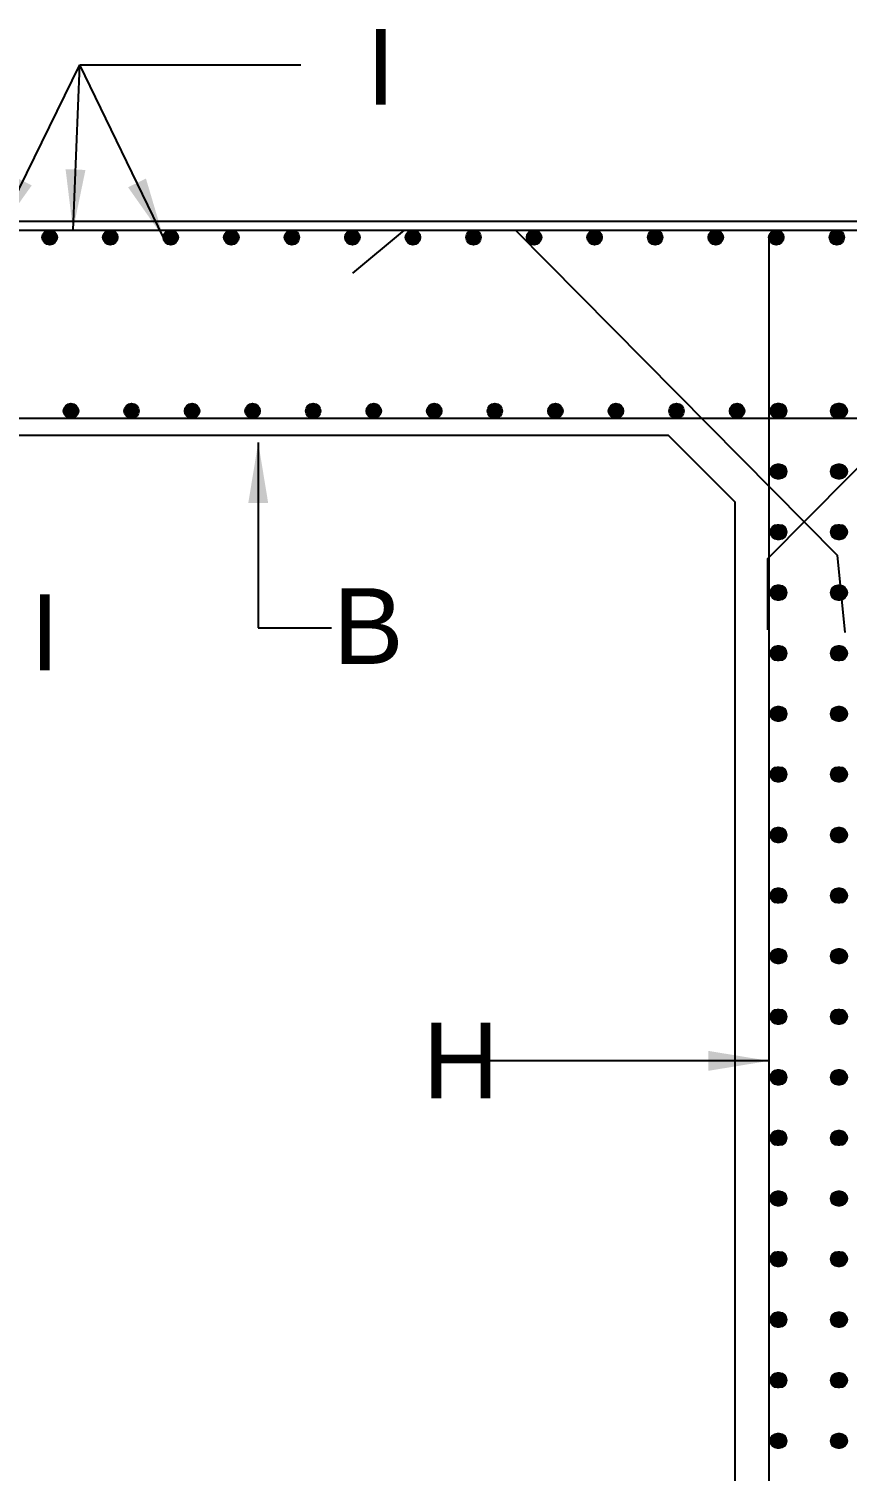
# Model space of a CAD drawing. Header units: millimetres. Extents: x 5124 to 2430164, y 2311 to 45642708.
# Drawn here: x 2341751 to 2344454, y 45621821 to 45626582 of the extents above; entities that cross this region are included whole.
import ezdxf

# ---------------------------------------------------------------- set-up
doc = ezdxf.new("R2010")
doc.units = ezdxf.units.MM
doc.header["$MEASUREMENT"] = 0
doc.layers.add('DRAWING', color=7, linetype='Continuous')
doc.layers.add('TEXT', color=7, linetype='Continuous')
doc.styles.get("Standard").update_dxf_attribs({"font": 'arial.ttf', "height": 280})
doc.dimstyles.get("Standard").update_dxf_attribs({"dimtxt": 225, "dimasz": 200, "dimexe": 0.18, "dimexo": 0.0625, "dimgap": 0.09, "dimtad": 0, "dimdec": 0, "dimzin": 0, "dimdsep": 46, "dimtxsty": 'Standard', "dimcen": 0.09, "dimse1": 1, "dimse2": 1, "dimadec": 0, "dimazin": 0, "dimtfac": 1, "dimtdec": 0, "dimtofl": 0, "dimtmove": 0, "dimatfit": 3, "dimfxl": 1, "dimtolj": 1, "dimtzin": 0, "dimarcsym": 0})

msp = doc.modelspace()

# ---------------------------------------------------------------- hatches: boundary and pattern name
at = {"layer": 'DRAWING'}
for points in [[(2341844, 45625893.3, 0.973258), (2341795.4, 45625894.6), (2341795.4, 45625892, 0.973258)], [(2342044, 45625893.3, 0.973258), (2341995.4, 45625894.6), (2341995.4, 45625892, 0.973258)], [(2342244, 45625893.3, 0.973258), (2342195.4, 45625894.6), (2342195.4, 45625892, 0.973258)], [(2342444, 45625893.3, 0.973258), (2342395.4, 45625894.6), (2342395.4, 45625892, 0.973258)], [(2342644, 45625893.3, 0.973258), (2342595.4, 45625894.6), (2342595.4, 45625892, 0.973258)], [(2342844, 45625893.3, 0.973258), (2342795.4, 45625894.6), (2342795.4, 45625892, 0.973258)], [(2343044, 45625893.3, 0.973258), (2342995.4, 45625894.6), (2342995.4, 45625892, 0.973258)], [(2343244, 45625893.3, 0.973258), (2343195.4, 45625894.6), (2343195.4, 45625892, 0.973258)], [(2343444, 45625893.3, 0.973258), (2343395.4, 45625894.6), (2343395.4, 45625892, 0.973258)], [(2343644, 45625893.3, 0.973258), (2343595.4, 45625894.6), (2343595.4, 45625892, 0.973258)], [(2343844, 45625893.3, 0.973258), (2343795.4, 45625894.6), (2343795.4, 45625892, 0.973258)], [(2344044, 45625893.3, 0.973258), (2343995.4, 45625894.6), (2343995.4, 45625892, 0.973258)], [(2344244, 45625893.3, 0.973258), (2344195.4, 45625894.6), (2344195.4, 45625892, 0.973258)], [(2344444, 45625893.3, 0.973258), (2344395.4, 45625894.6), (2344395.4, 45625892, 0.973258)], [(2341914.3, 45625320.8, 0.973258), (2341865.8, 45625322.1), (2341865.8, 45625319.5, 0.973258)], [(2341914.4, 45625320.8, 0.973258), (2341865.8, 45625322.1), (2341865.8, 45625319.5, 0.973258)], [(2342114.3, 45625320.8, 0.973258), (2342065.8, 45625322.1), (2342065.8, 45625319.5, 0.973258)], [(2342114.4, 45625320.8, 0.973258), (2342065.8, 45625322.1), (2342065.8, 45625319.5, 0.973258)], [(2342314.3, 45625320.8, 0.973258), (2342265.8, 45625322.1), (2342265.8, 45625319.5, 0.973258)], [(2342314.4, 45625320.8, 0.973258), (2342265.8, 45625322.1), (2342265.8, 45625319.5, 0.973258)], [(2342514.3, 45625320.8, 0.973258), (2342465.8, 45625322.1), (2342465.8, 45625319.5, 0.973258)], [(2342514.4, 45625320.8, 0.973258), (2342465.8, 45625322.1), (2342465.8, 45625319.5, 0.973258)], [(2342714.3, 45625320.8, 0.973258), (2342665.8, 45625322.1), (2342665.8, 45625319.5, 0.973258)], [(2342714.4, 45625320.8, 0.973258), (2342665.8, 45625322.1), (2342665.8, 45625319.5, 0.973258)], [(2342914.3, 45625320.8, 0.973258), (2342865.8, 45625322.1), (2342865.8, 45625319.5, 0.973258)], [(2342914.4, 45625320.8, 0.973258), (2342865.8, 45625322.1), (2342865.8, 45625319.5, 0.973258)], [(2343114.3, 45625320.8, 0.973258), (2343065.8, 45625322.1), (2343065.8, 45625319.5, 0.973258)], [(2343114.4, 45625320.8, 0.973258), (2343065.8, 45625322.1), (2343065.8, 45625319.5, 0.973258)], [(2343314.3, 45625320.8, 0.973258), (2343265.8, 45625322.1), (2343265.8, 45625319.5, 0.973258)], [(2343314.4, 45625320.8, 0.973258), (2343265.8, 45625322.1), (2343265.8, 45625319.5, 0.973258)], [(2343514.3, 45625320.8, 0.973258), (2343465.8, 45625322.1), (2343465.8, 45625319.5, 0.973258)], [(2343514.4, 45625320.8, 0.973258), (2343465.8, 45625322.1), (2343465.8, 45625319.5, 0.973258)], [(2343714.3, 45625320.8, 0.973258), (2343665.8, 45625322.1), (2343665.8, 45625319.5, 0.973258)], [(2343714.4, 45625320.8, 0.973258), (2343665.8, 45625322.1), (2343665.8, 45625319.5, 0.973258)], [(2343914.3, 45625320.8, 0.973258), (2343865.8, 45625322.1), (2343865.8, 45625319.5, 0.973258)], [(2343914.4, 45625320.8, 0.973258), (2343865.8, 45625322.1), (2343865.8, 45625319.5, 0.973258)], [(2344114.3, 45625320.8, 0.973258), (2344065.8, 45625322.1), (2344065.8, 45625319.5, 0.973258)], [(2344114.4, 45625320.8, 0.973258), (2344065.8, 45625322.1), (2344065.8, 45625319.5, 0.973258)], [(2344248.6, 45625320.8, 0.973258), (2344200, 45625322.1), (2344200, 45625319.5, 0.973258)], [(2344248.6, 45625320.8, 1), (2344200, 45625320.8, 1)], [(2344249.6, 45625320.8, 0.973258), (2344201, 45625322.1), (2344201, 45625319.5, 0.973258)], [(2344249.6, 45625320.8, 1), (2344201, 45625320.8, 1)], [(2344250.6, 45625320.8, 0.973258), (2344202, 45625322.1), (2344202, 45625319.5, 0.973258)], [(2344250.6, 45625320.8, 1), (2344202, 45625320.8, 1)], [(2344251.6, 45625320.8, 0.973258), (2344203, 45625322.1), (2344203, 45625319.5, 0.973258)], [(2344251.6, 45625320.8, 1), (2344203, 45625320.8, 1)], [(2344252.6, 45625320.8, 0.973258), (2344204, 45625322.1), (2344204, 45625319.5, 0.973258)], [(2344252.6, 45625320.8, 1), (2344204, 45625320.8, 1)], [(2344253.6, 45625320.8, 0.973258), (2344205, 45625322.1), (2344205, 45625319.5, 0.973258)], [(2344253.6, 45625320.8, 1), (2344205, 45625320.8, 1)], [(2344448.6, 45625320.8, 0.973258), (2344400, 45625322.1), (2344400, 45625319.5, 0.973258)], [(2344448.6, 45625320.8, 1), (2344400, 45625320.8, 1)], [(2344449.6, 45625320.8, 0.973258), (2344401, 45625322.1), (2344401, 45625319.5, 0.973258)], [(2344449.6, 45625320.8, 1), (2344401, 45625320.8, 1)], [(2344450.6, 45625320.8, 0.973258), (2344402, 45625322.1), (2344402, 45625319.5, 0.973258)], [(2344450.6, 45625320.8, 1), (2344402, 45625320.8, 1)], [(2344451.6, 45625320.8, 0.973258), (2344403, 45625322.1), (2344403, 45625319.5, 0.973258)], [(2344451.6, 45625320.8, 1), (2344403, 45625320.8, 1)], [(2344452.6, 45625320.8, 0.973258), (2344404, 45625322.1), (2344404, 45625319.5, 0.973258)], [(2344452.6, 45625320.8, 1), (2344404, 45625320.8, 1)], [(2344453.6, 45625320.8, 0.973258), (2344405, 45625322.1), (2344405, 45625319.5, 0.973258)], [(2344453.6, 45625320.8, 1), (2344405, 45625320.8, 1)], [(2344248.6, 45625120.8, 0.973258), (2344200, 45625122.1), (2344200, 45625119.5, 0.973258)], [(2344248.6, 45625120.8, 1), (2344200, 45625120.8, 1)], [(2344249.6, 45625120.8, 0.973258), (2344201, 45625122.1), (2344201, 45625119.5, 0.973258)], [(2344249.6, 45625120.8, 1), (2344201, 45625120.8, 1)], [(2344250.6, 45625120.8, 0.973258), (2344202, 45625122.1), (2344202, 45625119.5, 0.973258)], [(2344250.6, 45625120.8, 1), (2344202, 45625120.8, 1)], [(2344251.6, 45625120.8, 0.973258), (2344203, 45625122.1), (2344203, 45625119.5, 0.973258)], [(2344251.6, 45625120.8, 1), (2344203, 45625120.8, 1)], [(2344252.6, 45625120.8, 0.973258), (2344204, 45625122.1), (2344204, 45625119.5, 0.973258)], [(2344252.6, 45625120.8, 1), (2344204, 45625120.8, 1)], [(2344253.6, 45625120.8, 0.973258), (2344205, 45625122.1), (2344205, 45625119.5, 0.973258)], [(2344253.6, 45625120.8, 1), (2344205, 45625120.8, 1)], [(2344448.6, 45625120.8, 0.973258), (2344400, 45625122.1), (2344400, 45625119.5, 0.973258)], [(2344448.6, 45625120.8, 1), (2344400, 45625120.8, 1)], [(2344449.6, 45625120.8, 0.973258), (2344401, 45625122.1), (2344401, 45625119.5, 0.973258)], [(2344449.6, 45625120.8, 1), (2344401, 45625120.8, 1)], [(2344450.6, 45625120.8, 0.973258), (2344402, 45625122.1), (2344402, 45625119.5, 0.973258)], [(2344450.6, 45625120.8, 1), (2344402, 45625120.8, 1)], [(2344451.6, 45625120.8, 0.973258), (2344403, 45625122.1), (2344403, 45625119.5, 0.973258)], [(2344451.6, 45625120.8, 1), (2344403, 45625120.8, 1)], [(2344452.6, 45625120.8, 0.973258), (2344404, 45625122.1), (2344404, 45625119.5, 0.973258)], [(2344452.6, 45625120.8, 1), (2344404, 45625120.8, 1)], [(2344453.6, 45625120.8, 0.973258), (2344405, 45625122.1), (2344405, 45625119.5, 0.973258)], [(2344453.6, 45625120.8, 1), (2344405, 45625120.8, 1)], [(2344248.6, 45624920.8, 0.973258), (2344200, 45624922.1), (2344200, 45624919.5, 0.973258)], [(2344248.6, 45624920.8, 1), (2344200, 45624920.8, 1)], [(2344249.6, 45624920.8, 0.973258), (2344201, 45624922.1), (2344201, 45624919.5, 0.973258)], [(2344249.6, 45624920.8, 1), (2344201, 45624920.8, 1)], [(2344250.6, 45624920.8, 0.973258), (2344202, 45624922.1), (2344202, 45624919.5, 0.973258)], [(2344250.6, 45624920.8, 1), (2344202, 45624920.8, 1)], [(2344251.6, 45624920.8, 0.973258), (2344203, 45624922.1), (2344203, 45624919.5, 0.973258)], [(2344251.6, 45624920.8, 1), (2344203, 45624920.8, 1)], [(2344252.6, 45624920.8, 0.973258), (2344204, 45624922.1), (2344204, 45624919.5, 0.973258)], [(2344252.6, 45624920.8, 1), (2344204, 45624920.8, 1)], [(2344253.6, 45624920.8, 0.973258), (2344205, 45624922.1), (2344205, 45624919.5, 0.973258)], [(2344253.6, 45624920.8, 1), (2344205, 45624920.8, 1)], [(2344448.6, 45624920.8, 0.973258), (2344400, 45624922.1), (2344400, 45624919.5, 0.973258)], [(2344448.6, 45624920.8, 1), (2344400, 45624920.8, 1)], [(2344449.6, 45624920.8, 0.973258), (2344401, 45624922.1), (2344401, 45624919.5, 0.973258)], [(2344449.6, 45624920.8, 1), (2344401, 45624920.8, 1)], [(2344450.6, 45624920.8, 0.973258), (2344402, 45624922.1), (2344402, 45624919.5, 0.973258)], [(2344450.6, 45624920.8, 1), (2344402, 45624920.8, 1)], [(2344451.6, 45624920.8, 0.973258), (2344403, 45624922.1), (2344403, 45624919.5, 0.973258)], [(2344451.6, 45624920.8, 1), (2344403, 45624920.8, 1)], [(2344452.6, 45624920.8, 0.973258), (2344404, 45624922.1), (2344404, 45624919.5, 0.973258)], [(2344452.6, 45624920.8, 1), (2344404, 45624920.8, 1)], [(2344453.6, 45624920.8, 0.973258), (2344405, 45624922.1), (2344405, 45624919.5, 0.973258)], [(2344453.6, 45624920.8, 1), (2344405, 45624920.8, 1)], [(2344248.6, 45624720.8, 0.973258), (2344200, 45624722.1), (2344200, 45624719.5, 0.973258)], [(2344248.6, 45624720.8, 1), (2344200, 45624720.8, 1)], [(2344249.6, 45624720.8, 0.973258), (2344201, 45624722.1), (2344201, 45624719.5, 0.973258)], [(2344249.6, 45624720.8, 1), (2344201, 45624720.8, 1)], [(2344250.6, 45624720.8, 0.973258), (2344202, 45624722.1), (2344202, 45624719.5, 0.973258)], [(2344250.6, 45624720.8, 1), (2344202, 45624720.8, 1)], [(2344251.6, 45624720.8, 0.973258), (2344203, 45624722.1), (2344203, 45624719.5, 0.973258)], [(2344251.6, 45624720.8, 1), (2344203, 45624720.8, 1)], [(2344252.6, 45624720.8, 0.973258), (2344204, 45624722.1), (2344204, 45624719.5, 0.973258)], [(2344252.6, 45624720.8, 1), (2344204, 45624720.8, 1)], [(2344253.6, 45624720.8, 0.973258), (2344205, 45624722.1), (2344205, 45624719.5, 0.973258)], [(2344253.6, 45624720.8, 1), (2344205, 45624720.8, 1)], [(2344448.6, 45624720.8, 0.973258), (2344400, 45624722.1), (2344400, 45624719.5, 0.973258)], [(2344448.6, 45624720.8, 1), (2344400, 45624720.8, 1)], [(2344449.6, 45624720.8, 0.973258), (2344401, 45624722.1), (2344401, 45624719.5, 0.973258)], [(2344449.6, 45624720.8, 1), (2344401, 45624720.8, 1)], [(2344450.6, 45624720.8, 0.973258), (2344402, 45624722.1), (2344402, 45624719.5, 0.973258)], [(2344450.6, 45624720.8, 1), (2344402, 45624720.8, 1)], [(2344451.6, 45624720.8, 0.973258), (2344403, 45624722.1), (2344403, 45624719.5, 0.973258)], [(2344451.6, 45624720.8, 1), (2344403, 45624720.8, 1)], [(2344452.6, 45624720.8, 0.973258), (2344404, 45624722.1), (2344404, 45624719.5, 0.973258)], [(2344452.6, 45624720.8, 1), (2344404, 45624720.8, 1)], [(2344453.6, 45624720.8, 0.973258), (2344405, 45624722.1), (2344405, 45624719.5, 0.973258)], [(2344453.6, 45624720.8, 1), (2344405, 45624720.8, 1)], [(2344248.6, 45624520.8, 0.973258), (2344200, 45624522.1), (2344200, 45624519.5, 0.973258)], [(2344248.6, 45624520.8, 1), (2344200, 45624520.8, 1)], [(2344249.6, 45624520.8, 0.973258), (2344201, 45624522.1), (2344201, 45624519.5, 0.973258)], [(2344249.6, 45624520.8, 1), (2344201, 45624520.8, 1)], [(2344250.6, 45624520.8, 0.973258), (2344202, 45624522.1), (2344202, 45624519.5, 0.973258)], [(2344250.6, 45624520.8, 1), (2344202, 45624520.8, 1)], [(2344251.6, 45624520.8, 0.973258), (2344203, 45624522.1), (2344203, 45624519.5, 0.973258)], [(2344251.6, 45624520.8, 1), (2344203, 45624520.8, 1)], [(2344252.6, 45624520.8, 0.973258), (2344204, 45624522.1), (2344204, 45624519.5, 0.973258)], [(2344252.6, 45624520.8, 1), (2344204, 45624520.8, 1)], [(2344253.6, 45624520.8, 0.973258), (2344205, 45624522.1), (2344205, 45624519.5, 0.973258)], [(2344253.6, 45624520.8, 1), (2344205, 45624520.8, 1)], [(2344448.6, 45624520.8, 0.973258), (2344400, 45624522.1), (2344400, 45624519.5, 0.973258)], [(2344448.6, 45624520.8, 1), (2344400, 45624520.8, 1)], [(2344449.6, 45624520.8, 0.973258), (2344401, 45624522.1), (2344401, 45624519.5, 0.973258)], [(2344449.6, 45624520.8, 1), (2344401, 45624520.8, 1)], [(2344450.6, 45624520.8, 0.973258), (2344402, 45624522.1), (2344402, 45624519.5, 0.973258)], [(2344450.6, 45624520.8, 1), (2344402, 45624520.8, 1)], [(2344451.6, 45624520.8, 0.973258), (2344403, 45624522.1), (2344403, 45624519.5, 0.973258)], [(2344451.6, 45624520.8, 1), (2344403, 45624520.8, 1)], [(2344452.6, 45624520.8, 0.973258), (2344404, 45624522.1), (2344404, 45624519.5, 0.973258)], [(2344452.6, 45624520.8, 1), (2344404, 45624520.8, 1)], [(2344453.6, 45624520.8, 0.973258), (2344405, 45624522.1), (2344405, 45624519.5, 0.973258)], [(2344453.6, 45624520.8, 1), (2344405, 45624520.8, 1)], [(2344248.6, 45624320.8, 0.973258), (2344200, 45624322.1), (2344200, 45624319.5, 0.973258)], [(2344248.6, 45624320.8, 1), (2344200, 45624320.8, 1)], [(2344249.6, 45624320.8, 0.973258), (2344201, 45624322.1), (2344201, 45624319.5, 0.973258)], [(2344249.6, 45624320.8, 1), (2344201, 45624320.8, 1)], [(2344250.6, 45624320.8, 0.973258), (2344202, 45624322.1), (2344202, 45624319.5, 0.973258)], [(2344250.6, 45624320.8, 1), (2344202, 45624320.8, 1)], [(2344251.6, 45624320.8, 0.973258), (2344203, 45624322.1), (2344203, 45624319.5, 0.973258)], [(2344251.6, 45624320.8, 1), (2344203, 45624320.8, 1)], [(2344252.6, 45624320.8, 0.973258), (2344204, 45624322.1), (2344204, 45624319.5, 0.973258)], [(2344252.6, 45624320.8, 1), (2344204, 45624320.8, 1)], [(2344253.6, 45624320.8, 0.973258), (2344205, 45624322.1), (2344205, 45624319.5, 0.973258)], [(2344253.6, 45624320.8, 1), (2344205, 45624320.8, 1)], [(2344448.6, 45624320.8, 0.973258), (2344400, 45624322.1), (2344400, 45624319.5, 0.973258)], [(2344448.6, 45624320.8, 1), (2344400, 45624320.8, 1)], [(2344449.6, 45624320.8, 0.973258), (2344401, 45624322.1), (2344401, 45624319.5, 0.973258)], [(2344449.6, 45624320.8, 1), (2344401, 45624320.8, 1)], [(2344450.6, 45624320.8, 0.973258), (2344402, 45624322.1), (2344402, 45624319.5, 0.973258)], [(2344450.6, 45624320.8, 1), (2344402, 45624320.8, 1)], [(2344451.6, 45624320.8, 0.973258), (2344403, 45624322.1), (2344403, 45624319.5, 0.973258)], [(2344451.6, 45624320.8, 1), (2344403, 45624320.8, 1)], [(2344452.6, 45624320.8, 0.973258), (2344404, 45624322.1), (2344404, 45624319.5, 0.973258)], [(2344452.6, 45624320.8, 1), (2344404, 45624320.8, 1)], [(2344453.6, 45624320.8, 0.973258), (2344405, 45624322.1), (2344405, 45624319.5, 0.973258)], [(2344453.6, 45624320.8, 1), (2344405, 45624320.8, 1)], [(2344248.6, 45624120.8, 0.973258), (2344200, 45624122.1), (2344200, 45624119.5, 0.973258)], [(2344248.6, 45624120.8, 1), (2344200, 45624120.8, 1)], [(2344249.6, 45624120.8, 0.973258), (2344201, 45624122.1), (2344201, 45624119.5, 0.973258)], [(2344249.6, 45624120.8, 1), (2344201, 45624120.8, 1)], [(2344250.6, 45624120.8, 0.973258), (2344202, 45624122.1), (2344202, 45624119.5, 0.973258)], [(2344250.6, 45624120.8, 1), (2344202, 45624120.8, 1)], [(2344251.6, 45624120.8, 0.973258), (2344203, 45624122.1), (2344203, 45624119.5, 0.973258)], [(2344251.6, 45624120.8, 1), (2344203, 45624120.8, 1)], [(2344252.6, 45624120.8, 0.973258), (2344204, 45624122.1), (2344204, 45624119.5, 0.973258)], [(2344252.6, 45624120.8, 1), (2344204, 45624120.8, 1)], [(2344253.6, 45624120.8, 0.973258), (2344205, 45624122.1), (2344205, 45624119.5, 0.973258)], [(2344253.6, 45624120.8, 1), (2344205, 45624120.8, 1)], [(2344448.6, 45624120.8, 0.973258), (2344400, 45624122.1), (2344400, 45624119.5, 0.973258)], [(2344448.6, 45624120.8, 1), (2344400, 45624120.8, 1)], [(2344449.6, 45624120.8, 0.973258), (2344401, 45624122.1), (2344401, 45624119.5, 0.973258)], [(2344449.6, 45624120.8, 1), (2344401, 45624120.8, 1)], [(2344450.6, 45624120.8, 0.973258), (2344402, 45624122.1), (2344402, 45624119.5, 0.973258)], [(2344450.6, 45624120.8, 1), (2344402, 45624120.8, 1)], [(2344451.6, 45624120.8, 0.973258), (2344403, 45624122.1), (2344403, 45624119.5, 0.973258)], [(2344451.6, 45624120.8, 1), (2344403, 45624120.8, 1)], [(2344452.6, 45624120.8, 0.973258), (2344404, 45624122.1), (2344404, 45624119.5, 0.973258)], [(2344452.6, 45624120.8, 1), (2344404, 45624120.8, 1)], [(2344453.6, 45624120.8, 0.973258), (2344405, 45624122.1), (2344405, 45624119.5, 0.973258)], [(2344453.6, 45624120.8, 1), (2344405, 45624120.8, 1)], [(2344248.6, 45623920.8, 0.973258), (2344200, 45623922.1), (2344200, 45623919.5, 0.973258)], [(2344248.6, 45623920.8, 1), (2344200, 45623920.8, 1)], [(2344249.6, 45623920.8, 0.973258), (2344201, 45623922.1), (2344201, 45623919.5, 0.973258)], [(2344249.6, 45623920.8, 1), (2344201, 45623920.8, 1)], [(2344250.6, 45623920.8, 0.973258), (2344202, 45623922.1), (2344202, 45623919.5, 0.973258)], [(2344250.6, 45623920.8, 1), (2344202, 45623920.8, 1)], [(2344251.6, 45623920.8, 0.973258), (2344203, 45623922.1), (2344203, 45623919.5, 0.973258)], [(2344251.6, 45623920.8, 1), (2344203, 45623920.8, 1)], [(2344252.6, 45623920.8, 0.973258), (2344204, 45623922.1), (2344204, 45623919.5, 0.973258)], [(2344252.6, 45623920.8, 1), (2344204, 45623920.8, 1)], [(2344253.6, 45623920.8, 0.973258), (2344205, 45623922.1), (2344205, 45623919.5, 0.973258)], [(2344253.6, 45623920.8, 1), (2344205, 45623920.8, 1)], [(2344448.6, 45623920.8, 0.973258), (2344400, 45623922.1), (2344400, 45623919.5, 0.973258)], [(2344448.6, 45623920.8, 1), (2344400, 45623920.8, 1)], [(2344449.6, 45623920.8, 0.973258), (2344401, 45623922.1), (2344401, 45623919.5, 0.973258)], [(2344449.6, 45623920.8, 1), (2344401, 45623920.8, 1)], [(2344450.6, 45623920.8, 0.973258), (2344402, 45623922.1), (2344402, 45623919.5, 0.973258)], [(2344450.6, 45623920.8, 1), (2344402, 45623920.8, 1)], [(2344451.6, 45623920.8, 0.973258), (2344403, 45623922.1), (2344403, 45623919.5, 0.973258)], [(2344451.6, 45623920.8, 1), (2344403, 45623920.8, 1)], [(2344452.6, 45623920.8, 0.973258), (2344404, 45623922.1), (2344404, 45623919.5, 0.973258)], [(2344452.6, 45623920.8, 1), (2344404, 45623920.8, 1)], [(2344453.6, 45623920.8, 0.973258), (2344405, 45623922.1), (2344405, 45623919.5, 0.973258)], [(2344453.6, 45623920.8, 1), (2344405, 45623920.8, 1)], [(2344248.6, 45623720.8, 0.973258), (2344200, 45623722.1), (2344200, 45623719.5, 0.973258)], [(2344248.6, 45623720.8, 1), (2344200, 45623720.8, 1)], [(2344249.6, 45623720.8, 0.973258), (2344201, 45623722.1), (2344201, 45623719.5, 0.973258)], [(2344249.6, 45623720.8, 1), (2344201, 45623720.8, 1)], [(2344250.6, 45623720.8, 0.973258), (2344202, 45623722.1), (2344202, 45623719.5, 0.973258)], [(2344250.6, 45623720.8, 1), (2344202, 45623720.8, 1)], [(2344251.6, 45623720.8, 0.973258), (2344203, 45623722.1), (2344203, 45623719.5, 0.973258)], [(2344251.6, 45623720.8, 1), (2344203, 45623720.8, 1)], [(2344252.6, 45623720.8, 0.973258), (2344204, 45623722.1), (2344204, 45623719.5, 0.973258)], [(2344252.6, 45623720.8, 1), (2344204, 45623720.8, 1)], [(2344253.6, 45623720.8, 0.973258), (2344205, 45623722.1), (2344205, 45623719.5, 0.973258)], [(2344253.6, 45623720.8, 1), (2344205, 45623720.8, 1)], [(2344448.6, 45623720.8, 0.973258), (2344400, 45623722.1), (2344400, 45623719.5, 0.973258)], [(2344448.6, 45623720.8, 1), (2344400, 45623720.8, 1)], [(2344449.6, 45623720.8, 0.973258), (2344401, 45623722.1), (2344401, 45623719.5, 0.973258)], [(2344449.6, 45623720.8, 1), (2344401, 45623720.8, 1)], [(2344450.6, 45623720.8, 0.973258), (2344402, 45623722.1), (2344402, 45623719.5, 0.973258)], [(2344450.6, 45623720.8, 1), (2344402, 45623720.8, 1)], [(2344451.6, 45623720.8, 0.973258), (2344403, 45623722.1), (2344403, 45623719.5, 0.973258)], [(2344451.6, 45623720.8, 1), (2344403, 45623720.8, 1)], [(2344452.6, 45623720.8, 0.973258), (2344404, 45623722.1), (2344404, 45623719.5, 0.973258)], [(2344452.6, 45623720.8, 1), (2344404, 45623720.8, 1)], [(2344453.6, 45623720.8, 0.973258), (2344405, 45623722.1), (2344405, 45623719.5, 0.973258)], [(2344453.6, 45623720.8, 1), (2344405, 45623720.8, 1)], [(2344248.6, 45623520.8, 0.973258), (2344200, 45623522.1), (2344200, 45623519.5, 0.973258)], [(2344248.6, 45623520.8, 1), (2344200, 45623520.8, 1)], [(2344249.6, 45623520.8, 0.973258), (2344201, 45623522.1), (2344201, 45623519.5, 0.973258)], [(2344249.6, 45623520.8, 1), (2344201, 45623520.8, 1)], [(2344250.6, 45623520.8, 0.973258), (2344202, 45623522.1), (2344202, 45623519.5, 0.973258)], [(2344250.6, 45623520.8, 1), (2344202, 45623520.8, 1)], [(2344251.6, 45623520.8, 0.973258), (2344203, 45623522.1), (2344203, 45623519.5, 0.973258)], [(2344251.6, 45623520.8, 1), (2344203, 45623520.8, 1)], [(2344252.6, 45623520.8, 0.973258), (2344204, 45623522.1), (2344204, 45623519.5, 0.973258)], [(2344252.6, 45623520.8, 1), (2344204, 45623520.8, 1)], [(2344253.6, 45623520.8, 0.973258), (2344205, 45623522.1), (2344205, 45623519.5, 0.973258)], [(2344253.6, 45623520.8, 1), (2344205, 45623520.8, 1)], [(2344448.6, 45623520.8, 0.973258), (2344400, 45623522.1), (2344400, 45623519.5, 0.973258)], [(2344448.6, 45623520.8, 1), (2344400, 45623520.8, 1)], [(2344449.6, 45623520.8, 0.973258), (2344401, 45623522.1), (2344401, 45623519.5, 0.973258)], [(2344449.6, 45623520.8, 1), (2344401, 45623520.8, 1)], [(2344450.6, 45623520.8, 0.973258), (2344402, 45623522.1), (2344402, 45623519.5, 0.973258)], [(2344450.6, 45623520.8, 1), (2344402, 45623520.8, 1)], [(2344451.6, 45623520.8, 0.973258), (2344403, 45623522.1), (2344403, 45623519.5, 0.973258)], [(2344451.6, 45623520.8, 1), (2344403, 45623520.8, 1)], [(2344452.6, 45623520.8, 0.973258), (2344404, 45623522.1), (2344404, 45623519.5, 0.973258)], [(2344452.6, 45623520.8, 1), (2344404, 45623520.8, 1)], [(2344453.6, 45623520.8, 0.973258), (2344405, 45623522.1), (2344405, 45623519.5, 0.973258)], [(2344453.6, 45623520.8, 1), (2344405, 45623520.8, 1)], [(2344248.6, 45623320.8, 0.973258), (2344200, 45623322.1), (2344200, 45623319.5, 0.973258)], [(2344248.6, 45623320.8, 1), (2344200, 45623320.8, 1)], [(2344249.6, 45623320.8, 0.973258), (2344201, 45623322.1), (2344201, 45623319.5, 0.973258)], [(2344249.6, 45623320.8, 1), (2344201, 45623320.8, 1)], [(2344250.6, 45623320.8, 0.973258), (2344202, 45623322.1), (2344202, 45623319.5, 0.973258)], [(2344250.6, 45623320.8, 1), (2344202, 45623320.8, 1)], [(2344251.6, 45623320.8, 0.973258), (2344203, 45623322.1), (2344203, 45623319.5, 0.973258)], [(2344251.6, 45623320.8, 1), (2344203, 45623320.8, 1)], [(2344252.6, 45623320.8, 0.973258), (2344204, 45623322.1), (2344204, 45623319.5, 0.973258)], [(2344252.6, 45623320.8, 1), (2344204, 45623320.8, 1)], [(2344253.6, 45623320.8, 0.973258), (2344205, 45623322.1), (2344205, 45623319.5, 0.973258)], [(2344253.6, 45623320.8, 1), (2344205, 45623320.8, 1)], [(2344448.6, 45623320.8, 0.973258), (2344400, 45623322.1), (2344400, 45623319.5, 0.973258)], [(2344448.6, 45623320.8, 1), (2344400, 45623320.8, 1)], [(2344449.6, 45623320.8, 0.973258), (2344401, 45623322.1), (2344401, 45623319.5, 0.973258)], [(2344449.6, 45623320.8, 1), (2344401, 45623320.8, 1)], [(2344450.6, 45623320.8, 0.973258), (2344402, 45623322.1), (2344402, 45623319.5, 0.973258)], [(2344450.6, 45623320.8, 1), (2344402, 45623320.8, 1)], [(2344451.6, 45623320.8, 0.973258), (2344403, 45623322.1), (2344403, 45623319.5, 0.973258)], [(2344451.6, 45623320.8, 1), (2344403, 45623320.8, 1)], [(2344452.6, 45623320.8, 0.973258), (2344404, 45623322.1), (2344404, 45623319.5, 0.973258)], [(2344452.6, 45623320.8, 1), (2344404, 45623320.8, 1)], [(2344453.6, 45623320.8, 0.973258), (2344405, 45623322.1), (2344405, 45623319.5, 0.973258)], [(2344453.6, 45623320.8, 1), (2344405, 45623320.8, 1)], [(2344248.6, 45623120.8, 0.973258), (2344200, 45623122.1), (2344200, 45623119.5, 0.973258)], [(2344248.6, 45623120.8, 1), (2344200, 45623120.8, 1)], [(2344249.6, 45623120.8, 0.973258), (2344201, 45623122.1), (2344201, 45623119.5, 0.973258)], [(2344249.6, 45623120.8, 1), (2344201, 45623120.8, 1)], [(2344250.6, 45623120.8, 0.973258), (2344202, 45623122.1), (2344202, 45623119.5, 0.973258)], [(2344250.6, 45623120.8, 1), (2344202, 45623120.8, 1)], [(2344251.6, 45623120.8, 0.973258), (2344203, 45623122.1), (2344203, 45623119.5, 0.973258)], [(2344251.6, 45623120.8, 1), (2344203, 45623120.8, 1)], [(2344252.6, 45623120.8, 0.973258), (2344204, 45623122.1), (2344204, 45623119.5, 0.973258)], [(2344252.6, 45623120.8, 1), (2344204, 45623120.8, 1)], [(2344253.6, 45623120.8, 0.973258), (2344205, 45623122.1), (2344205, 45623119.5, 0.973258)], [(2344253.6, 45623120.8, 1), (2344205, 45623120.8, 1)], [(2344448.6, 45623120.8, 0.973258), (2344400, 45623122.1), (2344400, 45623119.5, 0.973258)], [(2344448.6, 45623120.8, 1), (2344400, 45623120.8, 1)], [(2344449.6, 45623120.8, 0.973258), (2344401, 45623122.1), (2344401, 45623119.5, 0.973258)], [(2344449.6, 45623120.8, 1), (2344401, 45623120.8, 1)], [(2344450.6, 45623120.8, 0.973258), (2344402, 45623122.1), (2344402, 45623119.5, 0.973258)], [(2344450.6, 45623120.8, 1), (2344402, 45623120.8, 1)], [(2344451.6, 45623120.8, 0.973258), (2344403, 45623122.1), (2344403, 45623119.5, 0.973258)], [(2344451.6, 45623120.8, 1), (2344403, 45623120.8, 1)], [(2344452.6, 45623120.8, 0.973258), (2344404, 45623122.1), (2344404, 45623119.5, 0.973258)], [(2344452.6, 45623120.8, 1), (2344404, 45623120.8, 1)], [(2344453.6, 45623120.8, 0.973258), (2344405, 45623122.1), (2344405, 45623119.5, 0.973258)], [(2344453.6, 45623120.8, 1), (2344405, 45623120.8, 1)], [(2344248.6, 45622920.8, 0.973258), (2344200, 45622922.1), (2344200, 45622919.5, 0.973258)], [(2344248.6, 45622920.8, 1), (2344200, 45622920.8, 1)], [(2344249.6, 45622920.8, 0.973258), (2344201, 45622922.1), (2344201, 45622919.5, 0.973258)], [(2344249.6, 45622920.8, 1), (2344201, 45622920.8, 1)], [(2344250.6, 45622920.8, 0.973258), (2344202, 45622922.1), (2344202, 45622919.5, 0.973258)], [(2344250.6, 45622920.8, 1), (2344202, 45622920.8, 1)], [(2344251.6, 45622920.8, 0.973258), (2344203, 45622922.1), (2344203, 45622919.5, 0.973258)], [(2344251.6, 45622920.8, 1), (2344203, 45622920.8, 1)], [(2344252.6, 45622920.8, 0.973258), (2344204, 45622922.1), (2344204, 45622919.5, 0.973258)], [(2344252.6, 45622920.8, 1), (2344204, 45622920.8, 1)], [(2344253.6, 45622920.8, 0.973258), (2344205, 45622922.1), (2344205, 45622919.5, 0.973258)], [(2344253.6, 45622920.8, 1), (2344205, 45622920.8, 1)], [(2344448.6, 45622920.8, 0.973258), (2344400, 45622922.1), (2344400, 45622919.5, 0.973258)], [(2344448.6, 45622920.8, 1), (2344400, 45622920.8, 1)], [(2344449.6, 45622920.8, 0.973258), (2344401, 45622922.1), (2344401, 45622919.5, 0.973258)], [(2344449.6, 45622920.8, 1), (2344401, 45622920.8, 1)], [(2344450.6, 45622920.8, 0.973258), (2344402, 45622922.1), (2344402, 45622919.5, 0.973258)], [(2344450.6, 45622920.8, 1), (2344402, 45622920.8, 1)], [(2344451.6, 45622920.8, 0.973258), (2344403, 45622922.1), (2344403, 45622919.5, 0.973258)], [(2344451.6, 45622920.8, 1), (2344403, 45622920.8, 1)], [(2344452.6, 45622920.8, 0.973258), (2344404, 45622922.1), (2344404, 45622919.5, 0.973258)], [(2344452.6, 45622920.8, 1), (2344404, 45622920.8, 1)], [(2344453.6, 45622920.8, 0.973258), (2344405, 45622922.1), (2344405, 45622919.5, 0.973258)], [(2344453.6, 45622920.8, 1), (2344405, 45622920.8, 1)], [(2344248.6, 45622720.8, 0.973258), (2344200, 45622722.1), (2344200, 45622719.5, 0.973258)], [(2344248.6, 45622720.8, 1), (2344200, 45622720.8, 1)], [(2344249.6, 45622720.8, 0.973258), (2344201, 45622722.1), (2344201, 45622719.5, 0.973258)], [(2344249.6, 45622720.8, 1), (2344201, 45622720.8, 1)], [(2344250.6, 45622720.8, 0.973258), (2344202, 45622722.1), (2344202, 45622719.5, 0.973258)], [(2344250.6, 45622720.8, 1), (2344202, 45622720.8, 1)], [(2344251.6, 45622720.8, 0.973258), (2344203, 45622722.1), (2344203, 45622719.5, 0.973258)], [(2344251.6, 45622720.8, 1), (2344203, 45622720.8, 1)], [(2344252.6, 45622720.8, 0.973258), (2344204, 45622722.1), (2344204, 45622719.5, 0.973258)], [(2344252.6, 45622720.8, 1), (2344204, 45622720.8, 1)], [(2344253.6, 45622720.8, 0.973258), (2344205, 45622722.1), (2344205, 45622719.5, 0.973258)], [(2344253.6, 45622720.8, 1), (2344205, 45622720.8, 1)], [(2344448.6, 45622720.8, 0.973258), (2344400, 45622722.1), (2344400, 45622719.5, 0.973258)], [(2344448.6, 45622720.8, 1), (2344400, 45622720.8, 1)], [(2344449.6, 45622720.8, 0.973258), (2344401, 45622722.1), (2344401, 45622719.5, 0.973258)], [(2344449.6, 45622720.8, 1), (2344401, 45622720.8, 1)], [(2344450.6, 45622720.8, 0.973258), (2344402, 45622722.1), (2344402, 45622719.5, 0.973258)], [(2344450.6, 45622720.8, 1), (2344402, 45622720.8, 1)], [(2344451.6, 45622720.8, 0.973258), (2344403, 45622722.1), (2344403, 45622719.5, 0.973258)], [(2344451.6, 45622720.8, 1), (2344403, 45622720.8, 1)], [(2344452.6, 45622720.8, 0.973258), (2344404, 45622722.1), (2344404, 45622719.5, 0.973258)], [(2344452.6, 45622720.8, 1), (2344404, 45622720.8, 1)], [(2344453.6, 45622720.8, 0.973258), (2344405, 45622722.1), (2344405, 45622719.5, 0.973258)], [(2344453.6, 45622720.8, 1), (2344405, 45622720.8, 1)], [(2344248.6, 45622520.8, 0.973258), (2344200, 45622522.1), (2344200, 45622519.5, 0.973258)], [(2344248.6, 45622520.8, 1), (2344200, 45622520.8, 1)], [(2344249.6, 45622520.8, 0.973258), (2344201, 45622522.1), (2344201, 45622519.5, 0.973258)], [(2344249.6, 45622520.8, 1), (2344201, 45622520.8, 1)], [(2344250.6, 45622520.8, 0.973258), (2344202, 45622522.1), (2344202, 45622519.5, 0.973258)], [(2344250.6, 45622520.8, 1), (2344202, 45622520.8, 1)], [(2344251.6, 45622520.8, 0.973258), (2344203, 45622522.1), (2344203, 45622519.5, 0.973258)], [(2344251.6, 45622520.8, 1), (2344203, 45622520.8, 1)], [(2344252.6, 45622520.8, 0.973258), (2344204, 45622522.1), (2344204, 45622519.5, 0.973258)], [(2344252.6, 45622520.8, 1), (2344204, 45622520.8, 1)], [(2344253.6, 45622520.8, 0.973258), (2344205, 45622522.1), (2344205, 45622519.5, 0.973258)], [(2344253.6, 45622520.8, 1), (2344205, 45622520.8, 1)], [(2344448.6, 45622520.8, 0.973258), (2344400, 45622522.1), (2344400, 45622519.5, 0.973258)], [(2344448.6, 45622520.8, 1), (2344400, 45622520.8, 1)], [(2344449.6, 45622520.8, 0.973258), (2344401, 45622522.1), (2344401, 45622519.5, 0.973258)], [(2344449.6, 45622520.8, 1), (2344401, 45622520.8, 1)], [(2344450.6, 45622520.8, 0.973258), (2344402, 45622522.1), (2344402, 45622519.5, 0.973258)], [(2344450.6, 45622520.8, 1), (2344402, 45622520.8, 1)], [(2344451.6, 45622520.8, 0.973258), (2344403, 45622522.1), (2344403, 45622519.5, 0.973258)], [(2344451.6, 45622520.8, 1), (2344403, 45622520.8, 1)], [(2344452.6, 45622520.8, 0.973258), (2344404, 45622522.1), (2344404, 45622519.5, 0.973258)], [(2344452.6, 45622520.8, 1), (2344404, 45622520.8, 1)], [(2344453.6, 45622520.8, 0.973258), (2344405, 45622522.1), (2344405, 45622519.5, 0.973258)], [(2344453.6, 45622520.8, 1), (2344405, 45622520.8, 1)], [(2344248.6, 45622320.8, 0.973258), (2344200, 45622322.1), (2344200, 45622319.5, 0.973258)], [(2344248.6, 45622320.8, 1), (2344200, 45622320.8, 1)], [(2344249.6, 45622320.8, 0.973258), (2344201, 45622322.1), (2344201, 45622319.5, 0.973258)], [(2344249.6, 45622320.8, 1), (2344201, 45622320.8, 1)], [(2344250.6, 45622320.8, 0.973258), (2344202, 45622322.1), (2344202, 45622319.5, 0.973258)], [(2344250.6, 45622320.8, 1), (2344202, 45622320.8, 1)], [(2344251.6, 45622320.8, 0.973258), (2344203, 45622322.1), (2344203, 45622319.5, 0.973258)], [(2344251.6, 45622320.8, 1), (2344203, 45622320.8, 1)], [(2344252.6, 45622320.8, 0.973258), (2344204, 45622322.1), (2344204, 45622319.5, 0.973258)], [(2344252.6, 45622320.8, 1), (2344204, 45622320.8, 1)], [(2344253.6, 45622320.8, 0.973258), (2344205, 45622322.1), (2344205, 45622319.5, 0.973258)], [(2344253.6, 45622320.8, 1), (2344205, 45622320.8, 1)], [(2344448.6, 45622320.8, 0.973258), (2344400, 45622322.1), (2344400, 45622319.5, 0.973258)], [(2344448.6, 45622320.8, 1), (2344400, 45622320.8, 1)], [(2344449.6, 45622320.8, 0.973258), (2344401, 45622322.1), (2344401, 45622319.5, 0.973258)], [(2344449.6, 45622320.8, 1), (2344401, 45622320.8, 1)], [(2344450.6, 45622320.8, 0.973258), (2344402, 45622322.1), (2344402, 45622319.5, 0.973258)], [(2344450.6, 45622320.8, 1), (2344402, 45622320.8, 1)], [(2344451.6, 45622320.8, 0.973258), (2344403, 45622322.1), (2344403, 45622319.5, 0.973258)], [(2344451.6, 45622320.8, 1), (2344403, 45622320.8, 1)], [(2344452.6, 45622320.8, 0.973258), (2344404, 45622322.1), (2344404, 45622319.5, 0.973258)], [(2344452.6, 45622320.8, 1), (2344404, 45622320.8, 1)], [(2344453.6, 45622320.8, 0.973258), (2344405, 45622322.1), (2344405, 45622319.5, 0.973258)], [(2344453.6, 45622320.8, 1), (2344405, 45622320.8, 1)], [(2344248.6, 45622120.8, 0.973258), (2344200, 45622122.1), (2344200, 45622119.5, 0.973258)], [(2344248.6, 45622120.8, 1), (2344200, 45622120.8, 1)], [(2344249.6, 45622120.8, 0.973258), (2344201, 45622122.1), (2344201, 45622119.5, 0.973258)], [(2344249.6, 45622120.8, 1), (2344201, 45622120.8, 1)], [(2344250.6, 45622120.8, 0.973258), (2344202, 45622122.1), (2344202, 45622119.5, 0.973258)], [(2344250.6, 45622120.8, 1), (2344202, 45622120.8, 1)], [(2344251.6, 45622120.8, 0.973258), (2344203, 45622122.1), (2344203, 45622119.5, 0.973258)], [(2344251.6, 45622120.8, 1), (2344203, 45622120.8, 1)], [(2344252.6, 45622120.8, 0.973258), (2344204, 45622122.1), (2344204, 45622119.5, 0.973258)], [(2344252.6, 45622120.8, 1), (2344204, 45622120.8, 1)], [(2344253.6, 45622120.8, 0.973258), (2344205, 45622122.1), (2344205, 45622119.5, 0.973258)], [(2344253.6, 45622120.8, 1), (2344205, 45622120.8, 1)], [(2344448.6, 45622120.8, 0.973258), (2344400, 45622122.1), (2344400, 45622119.5, 0.973258)], [(2344448.6, 45622120.8, 1), (2344400, 45622120.8, 1)], [(2344449.6, 45622120.8, 0.973258), (2344401, 45622122.1), (2344401, 45622119.5, 0.973258)], [(2344449.6, 45622120.8, 1), (2344401, 45622120.8, 1)], [(2344450.6, 45622120.8, 0.973258), (2344402, 45622122.1), (2344402, 45622119.5, 0.973258)], [(2344450.6, 45622120.8, 1), (2344402, 45622120.8, 1)], [(2344451.6, 45622120.8, 0.973258), (2344403, 45622122.1), (2344403, 45622119.5, 0.973258)], [(2344451.6, 45622120.8, 1), (2344403, 45622120.8, 1)], [(2344452.6, 45622120.8, 0.973258), (2344404, 45622122.1), (2344404, 45622119.5, 0.973258)], [(2344452.6, 45622120.8, 1), (2344404, 45622120.8, 1)], [(2344453.6, 45622120.8, 0.973258), (2344405, 45622122.1), (2344405, 45622119.5, 0.973258)], [(2344453.6, 45622120.8, 1), (2344405, 45622120.8, 1)], [(2344248.6, 45621920.8, 0.973258), (2344200, 45621922.1), (2344200, 45621919.5, 0.973258)], [(2344248.6, 45621920.8, 1), (2344200, 45621920.8, 1)], [(2344249.6, 45621920.8, 0.973258), (2344201, 45621922.1), (2344201, 45621919.5, 0.973258)], [(2344249.6, 45621920.8, 1), (2344201, 45621920.8, 1)], [(2344250.6, 45621920.8, 0.973258), (2344202, 45621922.1), (2344202, 45621919.5, 0.973258)], [(2344250.6, 45621920.8, 1), (2344202, 45621920.8, 1)], [(2344251.6, 45621920.8, 0.973258), (2344203, 45621922.1), (2344203, 45621919.5, 0.973258)], [(2344251.6, 45621920.8, 1), (2344203, 45621920.8, 1)], [(2344252.6, 45621920.8, 0.973258), (2344204, 45621922.1), (2344204, 45621919.5, 0.973258)], [(2344252.6, 45621920.8, 1), (2344204, 45621920.8, 1)], [(2344253.6, 45621920.8, 0.973258), (2344205, 45621922.1), (2344205, 45621919.5, 0.973258)], [(2344253.6, 45621920.8, 1), (2344205, 45621920.8, 1)], [(2344448.6, 45621920.8, 0.973258), (2344400, 45621922.1), (2344400, 45621919.5, 0.973258)], [(2344448.6, 45621920.8, 1), (2344400, 45621920.8, 1)], [(2344449.6, 45621920.8, 0.973258), (2344401, 45621922.1), (2344401, 45621919.5, 0.973258)], [(2344449.6, 45621920.8, 1), (2344401, 45621920.8, 1)], [(2344450.6, 45621920.8, 0.973258), (2344402, 45621922.1), (2344402, 45621919.5, 0.973258)], [(2344450.6, 45621920.8, 1), (2344402, 45621920.8, 1)], [(2344451.6, 45621920.8, 0.973258), (2344403, 45621922.1), (2344403, 45621919.5, 0.973258)], [(2344451.6, 45621920.8, 1), (2344403, 45621920.8, 1)], [(2344452.6, 45621920.8, 0.973258), (2344404, 45621922.1), (2344404, 45621919.5, 0.973258)], [(2344452.6, 45621920.8, 1), (2344404, 45621920.8, 1)], [(2344453.6, 45621920.8, 0.973258), (2344405, 45621922.1), (2344405, 45621919.5, 0.973258)], [(2344453.6, 45621920.8, 1), (2344405, 45621920.8, 1)]]:
    msp.add_hatch(color=256, dxfattribs=at).paths.add_polyline_path(points)

# ---------------------------------------------------------------- linework, layer by layer
for points in [[(2329965.6, 45625947.4), (2353965, 45625947.4), (2353965, 45619679.2), (2329965.6, 45619679.2)], [(2329995.4, 45625917.6), (2353935.2, 45625917.6), (2353935.2, 45619709), (2329995.4, 45619709)], [(2340081.2, 45625240.8), (2343862.7, 45625240.8), (2344083, 45625020.5), (2344083, 45620672.3), (2343862.7, 45620452.1), (2340081.2, 45620452.1), (2339860.9, 45620672.3), (2339860.9, 45625020.5)]]:
    msp.add_lwpolyline(points, close=True, dxfattribs=at)
for points in [[(2342821.6, 45625775), (2342992, 45625917.6), (2343358.6, 45625917.6), (2344420.9, 45624844.2), (2344446.2, 45624589.3)], [(2344191.7, 45624598.5), (2344191.7, 45624833.8), (2345267.8, 45625917.6), (2345626.5, 45625917.6), (2345776.3, 45625793.3)], [(2344195.4, 45625893.4), (2344195.4, 45619684.7)], [(2340326.3, 45625296.5), (2345491.8, 45625296.5)]]:
    msp.add_lwpolyline(points, dxfattribs=at)
for centre in [(2341819.7, 45625893.3), (2342019.7, 45625893.3), (2342219.7, 45625893.3), (2342419.7, 45625893.3), (2342619.7, 45625893.3), (2342819.7, 45625893.3), (2343019.7, 45625893.3), (2343219.7, 45625893.3), (2343419.7, 45625893.3), (2343619.7, 45625893.3), (2343819.7, 45625893.3), (2344019.7, 45625893.3), (2344219.7, 45625893.3), (2344419.7, 45625893.3), (2341890.1, 45625320.8), (2341890.1, 45625320.8), (2342090.1, 45625320.8), (2342090.1, 45625320.8), (2342290.1, 45625320.8), (2342290.1, 45625320.8), (2342490.1, 45625320.8), (2342490.1, 45625320.8), (2342690.1, 45625320.8), (2342690.1, 45625320.8), (2342890.1, 45625320.8), (2342890.1, 45625320.8), (2343090.1, 45625320.8), (2343090.1, 45625320.8), (2343290.1, 45625320.8), (2343290.1, 45625320.8), (2343490.1, 45625320.8), (2343490.1, 45625320.8), (2343690.1, 45625320.8), (2343690.1, 45625320.8), (2343890.1, 45625320.8), (2343890.1, 45625320.8), (2344090.1, 45625320.8), (2344090.1, 45625320.8), (2344224.3, 45625320.8), (2344224.3, 45625320.8), (2344225.3, 45625320.8), (2344225.3, 45625320.8), (2344226.3, 45625320.8), (2344226.3, 45625320.8), (2344227.3, 45625320.8), (2344227.3, 45625320.8), (2344228.3, 45625320.8), (2344228.3, 45625320.8), (2344229.3, 45625320.8), (2344229.3, 45625320.8), (2344424.3, 45625320.8), (2344424.3, 45625320.8), (2344425.3, 45625320.8), (2344425.3, 45625320.8), (2344426.3, 45625320.8), (2344426.3, 45625320.8), (2344427.3, 45625320.8), (2344427.3, 45625320.8), (2344428.3, 45625320.8), (2344428.3, 45625320.8), (2344429.3, 45625320.8), (2344429.3, 45625320.8), (2344224.3, 45625120.8), (2344224.3, 45625120.8), (2344225.3, 45625120.8), (2344225.3, 45625120.8), (2344226.3, 45625120.8), (2344226.3, 45625120.8), (2344227.3, 45625120.8), (2344227.3, 45625120.8), (2344228.3, 45625120.8), (2344228.3, 45625120.8), (2344229.3, 45625120.8), (2344229.3, 45625120.8), (2344424.3, 45625120.8), (2344424.3, 45625120.8), (2344425.3, 45625120.8), (2344425.3, 45625120.8), (2344426.3, 45625120.8), (2344426.3, 45625120.8), (2344427.3, 45625120.8), (2344427.3, 45625120.8), (2344428.3, 45625120.8), (2344428.3, 45625120.8), (2344429.3, 45625120.8), (2344429.3, 45625120.8), (2344224.3, 45624920.8), (2344224.3, 45624920.8), (2344225.3, 45624920.8), (2344225.3, 45624920.8), (2344226.3, 45624920.8), (2344226.3, 45624920.8), (2344227.3, 45624920.8), (2344227.3, 45624920.8), (2344228.3, 45624920.8), (2344228.3, 45624920.8), (2344229.3, 45624920.8), (2344229.3, 45624920.8), (2344424.3, 45624920.8), (2344424.3, 45624920.8), (2344425.3, 45624920.8), (2344425.3, 45624920.8), (2344426.3, 45624920.8), (2344426.3, 45624920.8), (2344427.3, 45624920.8), (2344427.3, 45624920.8), (2344428.3, 45624920.8), (2344428.3, 45624920.8), (2344429.3, 45624920.8), (2344429.3, 45624920.8), (2344224.3, 45624720.8), (2344224.3, 45624720.8), (2344225.3, 45624720.8), (2344225.3, 45624720.8), (2344226.3, 45624720.8), (2344226.3, 45624720.8), (2344227.3, 45624720.8), (2344227.3, 45624720.8), (2344228.3, 45624720.8), (2344228.3, 45624720.8), (2344229.3, 45624720.8), (2344229.3, 45624720.8), (2344424.3, 45624720.8), (2344424.3, 45624720.8), (2344425.3, 45624720.8), (2344425.3, 45624720.8), (2344426.3, 45624720.8), (2344426.3, 45624720.8), (2344427.3, 45624720.8), (2344427.3, 45624720.8), (2344428.3, 45624720.8), (2344428.3, 45624720.8), (2344429.3, 45624720.8), (2344429.3, 45624720.8), (2344224.3, 45624520.8), (2344224.3, 45624520.8), (2344225.3, 45624520.8), (2344225.3, 45624520.8), (2344226.3, 45624520.8), (2344226.3, 45624520.8), (2344227.3, 45624520.8), (2344227.3, 45624520.8), (2344228.3, 45624520.8), (2344228.3, 45624520.8), (2344229.3, 45624520.8), (2344229.3, 45624520.8), (2344424.3, 45624520.8), (2344424.3, 45624520.8), (2344425.3, 45624520.8), (2344425.3, 45624520.8), (2344426.3, 45624520.8), (2344426.3, 45624520.8), (2344427.3, 45624520.8), (2344427.3, 45624520.8), (2344428.3, 45624520.8), (2344428.3, 45624520.8), (2344429.3, 45624520.8), (2344429.3, 45624520.8), (2344224.3, 45624320.8), (2344224.3, 45624320.8), (2344225.3, 45624320.8), (2344225.3, 45624320.8), (2344226.3, 45624320.8), (2344226.3, 45624320.8), (2344227.3, 45624320.8), (2344227.3, 45624320.8), (2344228.3, 45624320.8), (2344228.3, 45624320.8), (2344229.3, 45624320.8), (2344229.3, 45624320.8), (2344424.3, 45624320.8), (2344424.3, 45624320.8), (2344425.3, 45624320.8), (2344425.3, 45624320.8), (2344426.3, 45624320.8), (2344426.3, 45624320.8), (2344427.3, 45624320.8), (2344427.3, 45624320.8), (2344428.3, 45624320.8), (2344428.3, 45624320.8), (2344429.3, 45624320.8), (2344429.3, 45624320.8), (2344224.3, 45624120.8), (2344224.3, 45624120.8), (2344225.3, 45624120.8), (2344225.3, 45624120.8), (2344226.3, 45624120.8), (2344226.3, 45624120.8), (2344227.3, 45624120.8), (2344227.3, 45624120.8), (2344228.3, 45624120.8), (2344228.3, 45624120.8), (2344229.3, 45624120.8), (2344229.3, 45624120.8), (2344424.3, 45624120.8), (2344424.3, 45624120.8), (2344425.3, 45624120.8), (2344425.3, 45624120.8), (2344426.3, 45624120.8), (2344426.3, 45624120.8), (2344427.3, 45624120.8), (2344427.3, 45624120.8), (2344428.3, 45624120.8), (2344428.3, 45624120.8), (2344429.3, 45624120.8), (2344429.3, 45624120.8), (2344224.3, 45623920.8), (2344224.3, 45623920.8), (2344225.3, 45623920.8), (2344225.3, 45623920.8), (2344226.3, 45623920.8), (2344226.3, 45623920.8), (2344227.3, 45623920.8), (2344227.3, 45623920.8), (2344228.3, 45623920.8), (2344228.3, 45623920.8), (2344229.3, 45623920.8), (2344229.3, 45623920.8), (2344424.3, 45623920.8), (2344424.3, 45623920.8), (2344425.3, 45623920.8), (2344425.3, 45623920.8), (2344426.3, 45623920.8), (2344426.3, 45623920.8), (2344427.3, 45623920.8), (2344427.3, 45623920.8), (2344428.3, 45623920.8), (2344428.3, 45623920.8), (2344429.3, 45623920.8), (2344429.3, 45623920.8), (2344224.3, 45623720.8), (2344224.3, 45623720.8), (2344225.3, 45623720.8), (2344225.3, 45623720.8), (2344226.3, 45623720.8), (2344226.3, 45623720.8), (2344227.3, 45623720.8), (2344227.3, 45623720.8), (2344228.3, 45623720.8), (2344228.3, 45623720.8), (2344229.3, 45623720.8), (2344229.3, 45623720.8), (2344424.3, 45623720.8), (2344424.3, 45623720.8), (2344425.3, 45623720.8), (2344425.3, 45623720.8), (2344426.3, 45623720.8), (2344426.3, 45623720.8), (2344427.3, 45623720.8), (2344427.3, 45623720.8), (2344428.3, 45623720.8), (2344428.3, 45623720.8), (2344429.3, 45623720.8), (2344429.3, 45623720.8), (2344224.3, 45623520.8), (2344224.3, 45623520.8), (2344225.3, 45623520.8), (2344225.3, 45623520.8), (2344226.3, 45623520.8), (2344226.3, 45623520.8), (2344227.3, 45623520.8), (2344227.3, 45623520.8), (2344228.3, 45623520.8), (2344228.3, 45623520.8), (2344229.3, 45623520.8), (2344229.3, 45623520.8), (2344424.3, 45623520.8), (2344424.3, 45623520.8), (2344425.3, 45623520.8), (2344425.3, 45623520.8), (2344426.3, 45623520.8), (2344426.3, 45623520.8), (2344427.3, 45623520.8), (2344427.3, 45623520.8), (2344428.3, 45623520.8), (2344428.3, 45623520.8), (2344429.3, 45623520.8), (2344429.3, 45623520.8), (2344224.3, 45623320.8), (2344224.3, 45623320.8), (2344225.3, 45623320.8), (2344225.3, 45623320.8), (2344226.3, 45623320.8), (2344226.3, 45623320.8), (2344227.3, 45623320.8), (2344227.3, 45623320.8), (2344228.3, 45623320.8), (2344228.3, 45623320.8), (2344229.3, 45623320.8), (2344229.3, 45623320.8), (2344424.3, 45623320.8), (2344424.3, 45623320.8), (2344425.3, 45623320.8), (2344425.3, 45623320.8), (2344426.3, 45623320.8), (2344426.3, 45623320.8), (2344427.3, 45623320.8), (2344427.3, 45623320.8), (2344428.3, 45623320.8), (2344428.3, 45623320.8), (2344429.3, 45623320.8), (2344429.3, 45623320.8), (2344224.3, 45623120.8), (2344224.3, 45623120.8), (2344225.3, 45623120.8), (2344225.3, 45623120.8), (2344226.3, 45623120.8), (2344226.3, 45623120.8), (2344227.3, 45623120.8), (2344227.3, 45623120.8), (2344228.3, 45623120.8), (2344228.3, 45623120.8), (2344229.3, 45623120.8), (2344229.3, 45623120.8), (2344424.3, 45623120.8), (2344424.3, 45623120.8), (2344425.3, 45623120.8), (2344425.3, 45623120.8), (2344426.3, 45623120.8), (2344426.3, 45623120.8), (2344427.3, 45623120.8), (2344427.3, 45623120.8), (2344428.3, 45623120.8), (2344428.3, 45623120.8), (2344429.3, 45623120.8), (2344429.3, 45623120.8), (2344224.3, 45622920.8), (2344224.3, 45622920.8), (2344225.3, 45622920.8), (2344225.3, 45622920.8), (2344226.3, 45622920.8), (2344226.3, 45622920.8), (2344227.3, 45622920.8), (2344227.3, 45622920.8), (2344228.3, 45622920.8), (2344228.3, 45622920.8), (2344229.3, 45622920.8), (2344229.3, 45622920.8), (2344424.3, 45622920.8), (2344424.3, 45622920.8), (2344425.3, 45622920.8), (2344425.3, 45622920.8), (2344426.3, 45622920.8), (2344426.3, 45622920.8), (2344427.3, 45622920.8), (2344427.3, 45622920.8), (2344428.3, 45622920.8), (2344428.3, 45622920.8), (2344429.3, 45622920.8), (2344429.3, 45622920.8), (2344224.3, 45622720.8), (2344224.3, 45622720.8), (2344225.3, 45622720.8), (2344225.3, 45622720.8), (2344226.3, 45622720.8), (2344226.3, 45622720.8), (2344227.3, 45622720.8), (2344227.3, 45622720.8), (2344228.3, 45622720.8), (2344228.3, 45622720.8), (2344229.3, 45622720.8), (2344229.3, 45622720.8), (2344424.3, 45622720.8), (2344424.3, 45622720.8), (2344425.3, 45622720.8), (2344425.3, 45622720.8), (2344426.3, 45622720.8), (2344426.3, 45622720.8), (2344427.3, 45622720.8), (2344427.3, 45622720.8), (2344428.3, 45622720.8), (2344428.3, 45622720.8), (2344429.3, 45622720.8), (2344429.3, 45622720.8), (2344224.3, 45622520.8), (2344224.3, 45622520.8), (2344225.3, 45622520.8), (2344225.3, 45622520.8), (2344226.3, 45622520.8), (2344226.3, 45622520.8), (2344227.3, 45622520.8), (2344227.3, 45622520.8), (2344228.3, 45622520.8), (2344228.3, 45622520.8), (2344229.3, 45622520.8), (2344229.3, 45622520.8), (2344424.3, 45622520.8), (2344424.3, 45622520.8), (2344425.3, 45622520.8), (2344425.3, 45622520.8), (2344426.3, 45622520.8), (2344426.3, 45622520.8), (2344427.3, 45622520.8), (2344427.3, 45622520.8), (2344428.3, 45622520.8), (2344428.3, 45622520.8), (2344429.3, 45622520.8), (2344429.3, 45622520.8), (2344224.3, 45622320.8), (2344224.3, 45622320.8), (2344225.3, 45622320.8), (2344225.3, 45622320.8), (2344226.3, 45622320.8), (2344226.3, 45622320.8), (2344227.3, 45622320.8), (2344227.3, 45622320.8), (2344228.3, 45622320.8), (2344228.3, 45622320.8), (2344229.3, 45622320.8), (2344229.3, 45622320.8), (2344424.3, 45622320.8), (2344424.3, 45622320.8), (2344425.3, 45622320.8), (2344425.3, 45622320.8), (2344426.3, 45622320.8), (2344426.3, 45622320.8), (2344427.3, 45622320.8), (2344427.3, 45622320.8), (2344428.3, 45622320.8), (2344428.3, 45622320.8), (2344429.3, 45622320.8), (2344429.3, 45622320.8), (2344224.3, 45622120.8), (2344224.3, 45622120.8), (2344225.3, 45622120.8), (2344225.3, 45622120.8), (2344226.3, 45622120.8), (2344226.3, 45622120.8), (2344227.3, 45622120.8), (2344227.3, 45622120.8), (2344228.3, 45622120.8), (2344228.3, 45622120.8), (2344229.3, 45622120.8), (2344229.3, 45622120.8), (2344424.3, 45622120.8), (2344424.3, 45622120.8), (2344425.3, 45622120.8), (2344425.3, 45622120.8), (2344426.3, 45622120.8), (2344426.3, 45622120.8), (2344427.3, 45622120.8), (2344427.3, 45622120.8), (2344428.3, 45622120.8), (2344428.3, 45622120.8), (2344429.3, 45622120.8), (2344429.3, 45622120.8), (2344224.3, 45621920.8), (2344224.3, 45621920.8), (2344225.3, 45621920.8), (2344225.3, 45621920.8), (2344226.3, 45621920.8), (2344226.3, 45621920.8), (2344227.3, 45621920.8), (2344227.3, 45621920.8), (2344228.3, 45621920.8), (2344228.3, 45621920.8), (2344229.3, 45621920.8), (2344229.3, 45621920.8), (2344424.3, 45621920.8), (2344424.3, 45621920.8), (2344425.3, 45621920.8), (2344425.3, 45621920.8), (2344426.3, 45621920.8), (2344426.3, 45621920.8), (2344427.3, 45621920.8), (2344427.3, 45621920.8), (2344428.3, 45621920.8), (2344428.3, 45621920.8), (2344429.3, 45621920.8), (2344429.3, 45621920.8)]:
    msp.add_circle(centre, 24.3, dxfattribs=at)

# ---------------------------------------------------------------- texts
at = {"layer": 'TEXT', "char_height": 250, "width": 236.129, "attachment_point": 1}
for s, insert in [('\\pi101.52;I', (2342763.4, 45626581.9)), ('\\pi23.675;B', (2342732.1, 45624735.5)), ('\\pi101.52;I', (2341653.5, 45624714.7)), ('\\pi20.009;H', (2343031.8, 45623301.3))]:
    msp.add_mtext(s, dxfattribs=dict(at, insert=insert))

# ---------------------------------------------------------------- leaders
at = {"layer": 'DRAWING'}
for points in [[(2341642.9, 45625900.3), (2341919.3, 45626463), (2342649.6, 45626463)], [(2341896.8, 45625917.6), (2341919.3, 45626463)], [(2342195.4, 45625893.3), (2341919.3, 45626463)], [(2342508.6, 45625216.5), (2342508.6, 45624604.1), (2342751.1, 45624604.1)], [(2344195.4, 45623175.2), (2343142.2, 45623175.2)]]:
    msp.add_leader(points, dimstyle='Standard', override={"dimgap": 0.09, "dimtad": 0, "dimfxl": 2000}, dxfattribs=at)

doc.saveas('drawing.dxf')
